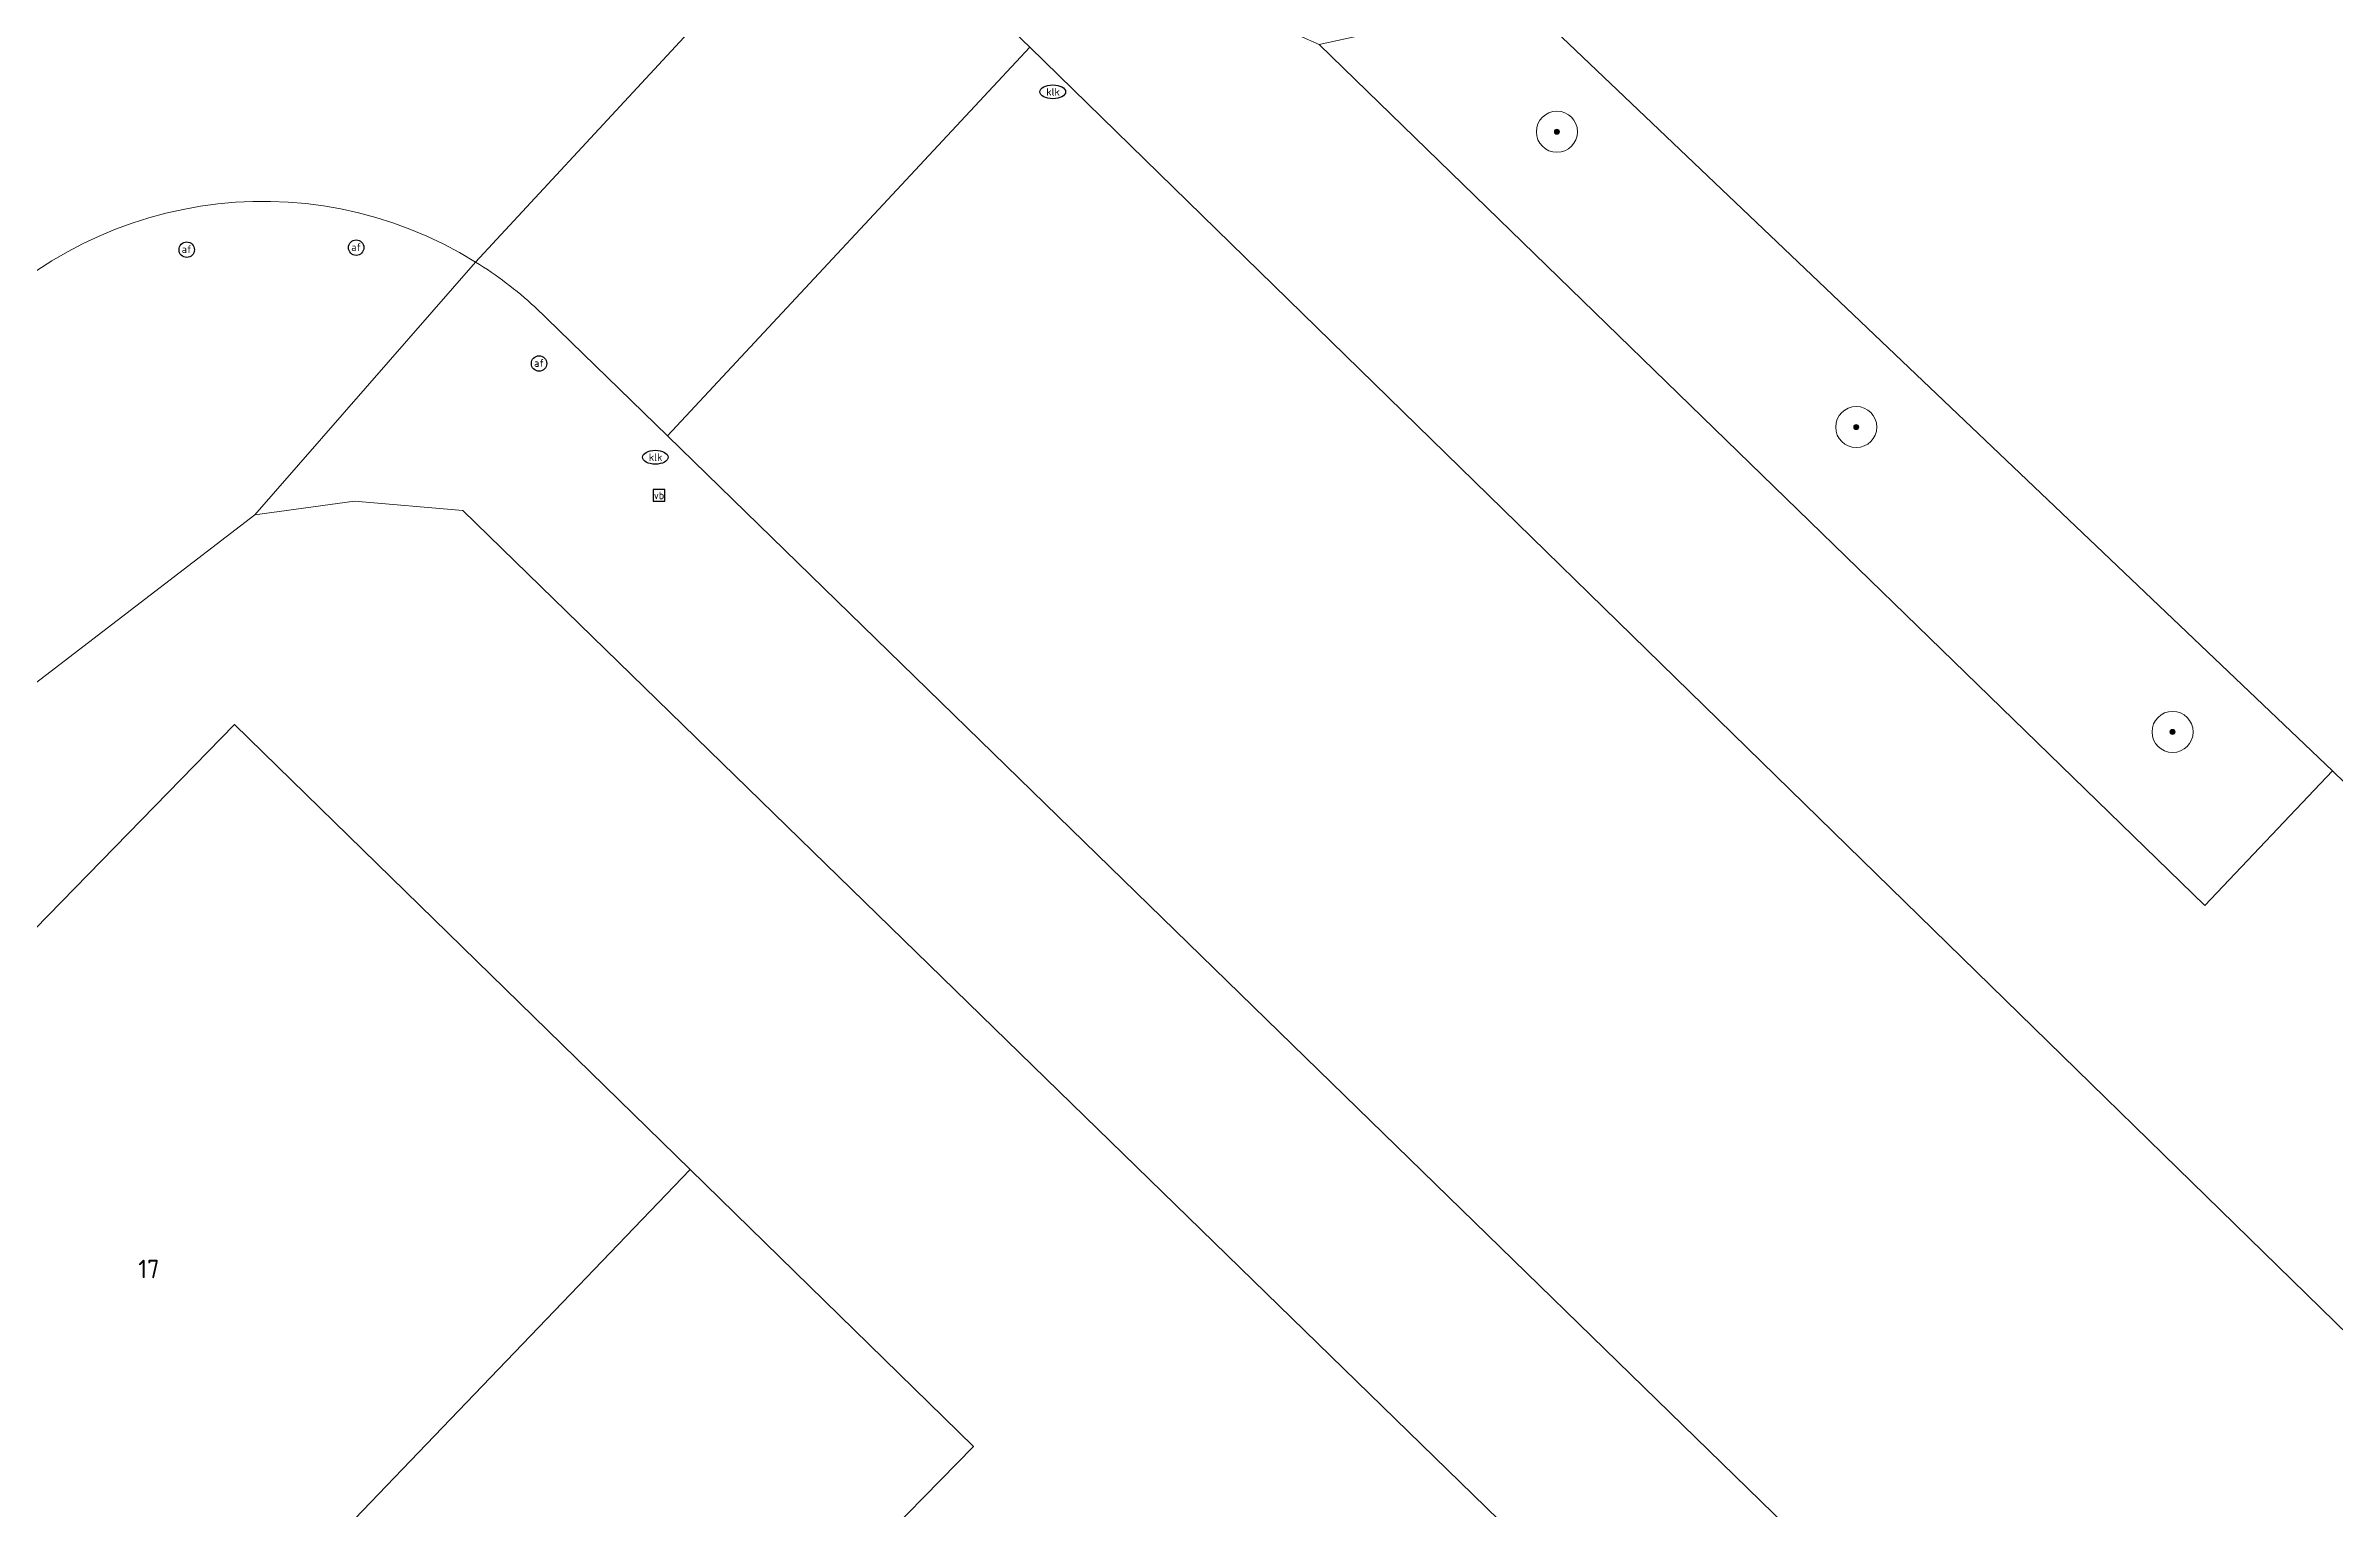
# Model space of a CAD drawing. Header units: metres. Extents: x 30438 to 30782, y 387448 to 387694.
# Drawn here: x 30546.6 to 30568.88, y 387574.76 to 387588.99 of the extents above; entities that cross this region are included whole.
import ezdxf
from ezdxf.enums import TextEntityAlignment as Align

# ---------------------------------------------------------------- set-up
doc = ezdxf.new("R2010")
doc.units = ezdxf.units.M
for name, color, linetype, lineweight in [('B-GV-GR-BEPLANTING_CULTUUR_HEESTERS-GV', 90, 'Continuous', 18), ('B-GV-GR-BOOM-S', 90, 'Continuous', 25), ('B-GV-IE-MEUBILAIR-S', 7, 'Continuous', 25), ('B-GV-IE-TERREINAFSCHEIDING_KUNSTMATIG_HEKWERK-G', 20, 'IE-TERREINAFSCHEIDING_KUNSTMATIG-SO', 18), ('B-GV-OG-BEBOUWING-GV', 7, 'Continuous', 35), ('B-GV-OG-BEBOUWING-T18', 10, 'Continuous', 18), ('B-GV-OG-TERREIN_ERF-GV', 7, 'Continuous', 18), ('B-GV-VH-OPENVERHARDING_BETONSTRAATSTEEN-GV', 90, 'Continuous', 18), ('B-GV-VH-OPENVERHARDING_STRAATBAKSTEEN-GV', 90, 'Continuous', 18), ('B-GV-VH-OPENVERHARDING_TEGEL-GV', 90, 'Continuous', 18)]:
    doc.layers.add(name, color=color, linetype=linetype, lineweight=lineweight)
doc.styles.add('NLCS-ISO', font='NLCS-ISO.ttf')
doc.styles.add('NLCS-ISO-M100-T18', font='NLCS-ISO.ttf', dxfattribs={"height": 0.18})
doc.linetypes.add('IE-TERREINAFSCHEIDING_KUNSTMATIG-SO', pattern='A,4,[82,NLCS.SHX,S=0.75,R=90,X=0,Y=0],4,-2', length=10)

# ---------------------------------------------------------------- blocks, each defined once
blk = doc.blocks.new('SIE-MEUBILAIR_BORD_VERKEER-SO')
blk.add_lwpolyline([(-0.5625, -0.5625), (0.5625, -0.5625), (0.5625, 0.5625), (-0.5625, 0.5625)], close=True)
at = {"style": 'NLCS-ISO'}
blk.add_text('vb', height=0.75, dxfattribs=at).set_placement((0, 0), align=Align.MIDDLE_CENTER)
blk = doc.blocks.new('SIE-MEUBILAIR_PAAL_AFSLUITPAAL-SO')
blk.add_circle((0, 0), 0.75)
at = {"style": 'NLCS-ISO'}
blk.add_text('af', height=0.75, dxfattribs=at).set_placement((0, 0.05), align=Align.MIDDLE_CENTER)
blk = doc.blocks.new('SIE-MEUBILAIR_PUT_KOLK-SO')
blk.add_ellipse((0, 0), major_axis=(1.25, 0), ratio=0.54)
at = {"style": 'NLCS-ISO'}
blk.add_text('klk', height=0.75, dxfattribs=at).set_placement((0.03, 0), align=Align.MIDDLE_CENTER)
blk = doc.blocks.new('SGR-BOOM_GBKN-SO')
at = {"linetype": 'ByBlock', "lineweight": 18}
h = blk.add_hatch(color=0, dxfattribs=at)
h.dxf.hatch_style = 1
edge = h.paths.add_edge_path()
edge.add_arc((0, 0), 0.25, 0, 360)
at = {"color": 0, "linetype": 'ByBlock', "lineweight": 18}
for radius in [2, 0.25]:
    blk.add_circle((0, 0), radius, dxfattribs=at)
at = {"color": 0, "linetype": 'ByBlock', "lineweight": 18, "style": 'NLCS-ISO'}
blk.add_attdef('SOORT', (2.5, 0), '', height=1.5, dxfattribs=at)

msp = doc.modelspace()

# ---------------------------------------------------------------- linework, layer by layer
at = {"layer": 'B-GV-GR-BEPLANTING_CULTUUR_HEESTERS-GV'}
msp.add_lwpolyline([(30561.021, 387589.449), (30558.998, 387589.007), (30567.619, 387580.625), (30568.862, 387581.937), (30561.022, 387589.4)], close=True, dxfattribs=at)
at = {"layer": 'B-GV-IE-TERREINAFSCHEIDING_KUNSTMATIG_HEKWERK-G'}
msp.add_lwpolyline([(30561.011, 387590.331), (30561.021, 387589.449), (30561.022, 387589.4), (30568.862, 387581.937), (30568.894, 387581.906)], dxfattribs=at)
at = {"layer": 'B-GV-OG-BEBOUWING-GV'}
for points in [[(30552.873, 387578.056), (30548.436, 387582.388), (30540.923, 387574.691), (30542.69, 387572.966), (30544.087, 387574.397), (30546.807, 387571.742)], [(30551.134, 387567.518), (30556.089, 387572.667), (30554.507, 387574.212), (30555.631, 387575.363), (30552.873, 387578.056), (30546.807, 387571.742)]]:
    msp.add_lwpolyline(points, close=True, dxfattribs=at)
at = {"layer": 'B-GV-OG-TERREIN_ERF-GV'}
for points in [[(30548.634, 387584.429), (30534.1, 387573.278), (30537.741, 387568.335), (30539.565, 387569.749), (30541.876, 387566.769), (30544.179, 387563.798), (30542.355, 387562.384), (30545.229, 387558.603), (30547.155, 387560.067), (30549.458, 387557.038), (30551.76, 387554.009), (30549.834, 387552.545)], [(30585.209, 387550.82), (30550.66, 387584.471), (30549.606, 387584.561), (30548.634, 387584.429)], [(30540.923, 387574.691), (30548.436, 387582.388), (30552.873, 387578.056), (30555.631, 387575.363), (30554.507, 387574.212), (30556.089, 387572.667), (30557.523, 387571.267), (30558.652, 387572.424), (30561.589, 387569.557), (30564.342, 387566.869), (30563.196, 387565.694), (30564.776, 387564.151), (30566.199, 387562.763), (30567.354, 387563.946), (30570.206, 387561.163), (30572.938, 387558.496), (30571.775, 387557.305), (30573.341, 387555.776), (30574.744, 387554.407), (30575.898, 387555.589), (30578.843, 387552.714), (30581.68, 387549.944)]]:
    msp.add_lwpolyline(points, dxfattribs=at)
at = {"layer": 'B-GV-VH-OPENVERHARDING_BETONSTRAATSTEEN-GV'}
for points in [[(30556.179, 387588.98), (30554.348, 387590.733), (30550.785, 387586.888)], [(30551.36, 387586.453), (30552.651, 387585.196), (30556.179, 387588.98)]]:
    msp.add_lwpolyline(points, dxfattribs=at)
msp.add_lwpolyline([(30556.179, 387588.98), (30552.651, 387585.196), (30584.453, 387554.22), (30588.014, 387557.896)], close=True, dxfattribs=at)
msp.add_lwpolyline([(30550.785, 387586.888, -0.047437), (30551.36, 387586.453)], format="xyb", dxfattribs=at)
at = {"layer": 'B-GV-VH-OPENVERHARDING_STRAATBAKSTEEN-GV'}
msp.add_lwpolyline([(30550.785, 387586.888), (30554.348, 387590.733), (30553.96, 387591.105)], dxfattribs=at)
msp.add_lwpolyline([(30545.72, 387586.095, -0.371297), (30550.785, 387586.888)], format="xyb", dxfattribs=at)
at = {"layer": 'B-GV-VH-OPENVERHARDING_TEGEL-GV'}
for points in [[(30558.621, 387595.08), (30554.348, 387590.733), (30556.179, 387588.98), (30588.014, 387557.896), (30589.684, 387556.266), (30596.135, 387549.97), (30599.775, 387546.544), (30601.078, 387545.048), (30602.627, 387543.27), (30603.619, 387542.131)], [(30606.322, 387542.048), (30604.223, 387544.519), (30602.5, 387546.547), (30601.531, 387547.63), (30597.638, 387551.33), (30599.24, 387553.005), (30596.966, 387555.178), (30595.405, 387553.537), (30569.962, 387578.448), (30571.15, 387579.775), (30571.123, 387579.801), (30568.894, 387581.906), (30568.862, 387581.937), (30567.619, 387580.625), (30558.998, 387589.007), (30558.804, 387589.089), (30558.621, 387595.08)], [(30532.751, 387572.261), (30534.1, 387573.278), (30548.634, 387584.429), (30550.785, 387586.888)], [(30550.785, 387586.888), (30548.634, 387584.429), (30549.606, 387584.561), (30550.66, 387584.471), (30585.209, 387550.82)], [(30552.651, 387585.196), (30551.36, 387586.453)], [(30586.599, 387552.13), (30586.104, 387552.612), (30584.453, 387554.22), (30552.651, 387585.196)]]:
    msp.add_lwpolyline(points, dxfattribs=at)
for points in [[(30550.785, 387586.888, 0.371297), (30545.72, 387586.095)], [(30551.36, 387586.453, 0.047437), (30550.785, 387586.888)]]:
    msp.add_lwpolyline(points, format="xyb", dxfattribs=at)

# ---------------------------------------------------------------- block references
at = {"layer": 'B-GV-GR-BOOM-S', "xscale": 0.1, "yscale": 0.1, "zscale": 0.1}
for p in [(30561.311, 387588.157), (30564.225, 387585.283), (30567.304, 387582.316)]:
    msp.add_blockref('SGR-BOOM_GBKN-SO', p, dxfattribs=at)
at = {"layer": 'B-GV-IE-MEUBILAIR-S', "xscale": 0.1, "yscale": 0.1, "zscale": 0.1}
for name, p in [('SIE-MEUBILAIR_PUT_KOLK-SO', (30556.403, 387588.545)), ('SIE-MEUBILAIR_PAAL_AFSLUITPAAL-SO', (30547.972, 387587.009)), ('SIE-MEUBILAIR_PAAL_AFSLUITPAAL-SO', (30549.622, 387587.029)), ('SIE-MEUBILAIR_PAAL_AFSLUITPAAL-SO', (30551.402, 387585.901)), ('SIE-MEUBILAIR_PUT_KOLK-SO', (30552.534, 387584.989)), ('SIE-MEUBILAIR_BORD_VERKEER-SO', (30552.57, 387584.618))]:
    msp.add_blockref(name, p, dxfattribs=at)

# ---------------------------------------------------------------- texts
at = {"layer": 'B-GV-OG-BEBOUWING-T18', "style": 'NLCS-ISO-M100-T18'}
msp.add_text('17', height=0.18, dxfattribs=at).set_placement((30547.604, 387577.089), align=Align.MIDDLE)

doc.saveas('drawing.dxf')
